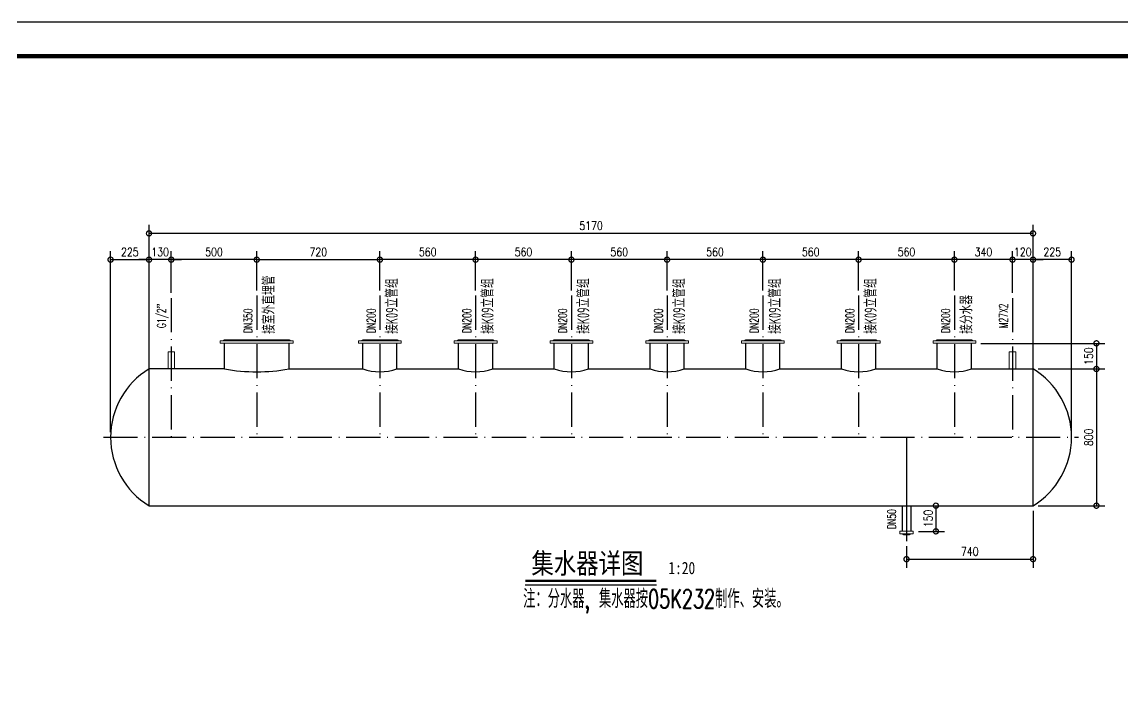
# Model space of a CAD drawing. Extents: x -345393 to -54719, y 203828 to 476815.
# Drawn here: x -300950 to -284853, y 246013 to 255872 of the extents above; entities that cross this region are included whole.
import ezdxf
from ezdxf.enums import TextEntityAlignment as Align

# ---------------------------------------------------------------- set-up
doc = ezdxf.new("R2010")
doc.units = 0
doc.header["$LTSCALE"] = 1000
doc.header["$MEASUREMENT"] = 0
doc.linetypes.add('CHENG_DOTE', pattern=[1.42, 1, -0.2, 0.02, -0.2])
doc.layers.get('0').update_dxf_attribs({"color": 252, "linetype": 'CONTINUOUS'})
doc.layers.get('Defpoints').update_dxf_attribs({"color": 252, "linetype": 'CONTINUOUS'})
for name, color, linetype in [('PUB_TEXT', 252, 'CONTINUOUS'), ('图框', 252, 'CONTINUOUS'), ('暖通-水-标注', 95, 'CONTINUOUS'), ('暖通-水-管道-水管', 6, 'CONTINUOUS'), ('暖通-水-说明', 3, 'CONTINUOUS')]:
    doc.layers.add(name, color=color, linetype=linetype)
doc.layers.add('暖通-水-设备', color=3, linetype='CONTINUOUS', lineweight=20)
doc.styles.add('HT', font='simhei.ttf')
doc.styles.add('HZ-ZGBZ', font='romanc.shx', dxfattribs={"width": 0.65, "bigfont": '0hztxt.shx'})
doc.styles.add('M-TEXT2', font='romanc.shx', dxfattribs={"width": 0.8, "bigfont": 'hzf.shx'})
doc.styles.add('NT4', font='tssdeng.shx', dxfattribs={"width": 0.65, "bigfont": 'tssdchn.shx'})
doc.styles.add('SHZ', font='romans.shx', dxfattribs={"width": 0.7, "bigfont": 'tjhztxt.shx'})
doc.dimstyles.new('暖通-水-尺寸标注50', dxfattribs={"dimscale": 0.5, "dimtxt": 250, "dimasz": 300, "dimexe": 250, "dimexo": 150, "dimgap": 100, "dimtad": 1, "dimdec": 4, "dimrnd": 5, "dimdsep": 46, "dimtxsty": 'M-TEXT2', "dimblk1": 'DOTSMALL', "dimblk2": 'DOTSMALL', "dimsah": 1, "dimcen": 0.09, "dimclrd": 256, "dimclre": 256, "dimclrt": 7, "dimadec": 0, "dimazin": 0, "dimtfac": 1, "dimtdec": 4, "dimtix": 1, "dimtmove": 2, "dimatfit": 3, "dimldrblk": 'DOTSMALL', "dimfxl": 0, "dimtolj": 1, "dimtzin": 0, "dimarcsym": 0})

# ---------------------------------------------------------------- blocks, each defined once
blk = doc.blocks.new('TJAD_TK_A1')
at = {"layer": '图框'}
blk.add_line((1341.38, 950.45), (500.38, 950.45), dxfattribs=at)
at = {"layer": '图框', "const_width": 1.2}
blk.add_lwpolyline([(1331.38, 940.45), (525.38, 940.45), (525.38, 366.45), (1331.38, 366.45)], close=True, dxfattribs=at)
blk = doc.blocks.new('_DOTSMALL')
at = {"color": 0, "const_width": 0.5}
blk.add_lwpolyline([(-0.0625, 0, 1), (0.0625, 0, 1)], format="xyb", close=True, dxfattribs=at)
blk = doc.blocks.new('*D278')
at = {"layer": 'Defpoints', "color": 0}
for p in [(-287318, 252396), (-287318, 251872), (-286468, 251834)]:
    blk.add_point(p, dxfattribs=at)
at = {"layer": '暖通-水-标注', "linetype": 'Continuous', "lineweight": -2}
for p, q in [((-287318, 251947), (-287318, 252521)), ((-286468, 251909), (-286468, 252521)), ((-286468, 252396), (-287318, 252396))]:
    blk.add_line(p, q, dxfattribs=at)
at = {"layer": '暖通-水-标注', "lineweight": -2, "xscale": 150, "yscale": 150, "zscale": 150, "rotation": 180}
blk.add_blockref('_DOTSMALL', (-287318, 252396), dxfattribs=at)
at = {"layer": '暖通-水-标注', "lineweight": -2, "xscale": 150, "yscale": 150, "zscale": 150}
blk.add_blockref('_DOTSMALL', (-286468, 252396), dxfattribs=at)
at = {"layer": '暖通-水-标注', "color": 7, "insert": (-286893, 252508), "char_height": 125, "attachment_point": 5, "style": 'M-TEXT2'}
blk.add_mtext('\\A1;340', dxfattribs=at)
blk = doc.blocks.new('*D279')
at = {"layer": 'Defpoints', "color": 0}
for p in [(-288718, 252396), (-288718, 251872), (-287318, 251872)]:
    blk.add_point(p, dxfattribs=at)
at = {"layer": '暖通-水-标注', "linetype": 'Continuous', "lineweight": -2}
for p, q in [((-288718, 251947), (-288718, 252521)), ((-287318, 251947), (-287318, 252521)), ((-287318, 252396), (-288718, 252396))]:
    blk.add_line(p, q, dxfattribs=at)
at = {"layer": '暖通-水-标注', "lineweight": -2, "xscale": 150, "yscale": 150, "zscale": 150, "rotation": 180}
blk.add_blockref('_DOTSMALL', (-288718, 252396), dxfattribs=at)
at = {"layer": '暖通-水-标注', "lineweight": -2, "xscale": 150, "yscale": 150, "zscale": 150}
blk.add_blockref('_DOTSMALL', (-287318, 252396), dxfattribs=at)
at = {"layer": '暖通-水-标注', "color": 7, "insert": (-288018, 252508), "char_height": 125, "attachment_point": 5, "style": 'M-TEXT2'}
blk.add_mtext('\\A1;560', dxfattribs=at)
blk = doc.blocks.new('*D280')
at = {"layer": 'Defpoints', "color": 0}
for p in [(-298768, 252396), (-298768, 251834), (-297518, 251872)]:
    blk.add_point(p, dxfattribs=at)
at = {"layer": '暖通-水-标注', "linetype": 'Continuous', "lineweight": -2}
for p, q in [((-298768, 251909), (-298768, 252521)), ((-297518, 251947), (-297518, 252521)), ((-297518, 252396), (-298768, 252396))]:
    blk.add_line(p, q, dxfattribs=at)
at = {"layer": '暖通-水-标注', "lineweight": -2, "xscale": 150, "yscale": 150, "zscale": 150, "rotation": 180}
blk.add_blockref('_DOTSMALL', (-298768, 252396), dxfattribs=at)
at = {"layer": '暖通-水-标注', "lineweight": -2, "xscale": 150, "yscale": 150, "zscale": 150}
blk.add_blockref('_DOTSMALL', (-297518, 252396), dxfattribs=at)
at = {"layer": '暖通-水-标注', "color": 7, "insert": (-298143, 252508), "char_height": 125, "attachment_point": 5, "style": 'M-TEXT2'}
blk.add_mtext('\\A1;500', dxfattribs=at)
blk = doc.blocks.new('*D281')
at = {"layer": 'Defpoints', "color": 0}
for p in [(-299093, 252396), (-298768, 251834), (-299093, 250797)]:
    blk.add_point(p, dxfattribs=at)
at = {"layer": '暖通-水-标注', "linetype": 'Continuous', "lineweight": -2}
for p, q in [((-299093, 250872), (-299093, 252521)), ((-298768, 251909), (-298768, 252521)), ((-299093, 252396), (-299243, 252396)), ((-298768, 252396), (-299093, 252396)), ((-298768, 252396), (-298618, 252396))]:
    blk.add_line(p, q, dxfattribs=at)
at = {"layer": '暖通-水-标注', "lineweight": -2, "xscale": 150, "yscale": 150, "zscale": 150}
blk.add_blockref('_DOTSMALL', (-299093, 252396), dxfattribs=at)
at = {"layer": '暖通-水-标注', "lineweight": -2, "xscale": 150, "yscale": 150, "zscale": 150, "rotation": 180}
blk.add_blockref('_DOTSMALL', (-298768, 252396), dxfattribs=at)
at = {"layer": '暖通-水-标注', "color": 7, "insert": (-298930, 252508), "char_height": 125, "attachment_point": 5, "style": 'M-TEXT2'}
blk.add_mtext('\\A1;130', dxfattribs=at)
blk = doc.blocks.new('*D282')
at = {"layer": 'Defpoints', "color": 0}
for p in [(-286468, 252396), (-286468, 251834), (-286168, 250797)]:
    blk.add_point(p, dxfattribs=at)
at = {"layer": '暖通-水-标注', "linetype": 'Continuous', "lineweight": -2}
for p, q in [((-286468, 251909), (-286468, 252521)), ((-286168, 250872), (-286168, 252521)), ((-286468, 252396), (-286618, 252396)), ((-286168, 252396), (-286468, 252396)), ((-286168, 252396), (-286018, 252396))]:
    blk.add_line(p, q, dxfattribs=at)
at = {"layer": '暖通-水-标注', "lineweight": -2, "xscale": 150, "yscale": 150, "zscale": 150}
blk.add_blockref('_DOTSMALL', (-286468, 252396), dxfattribs=at)
at = {"layer": '暖通-水-标注', "lineweight": -2, "xscale": 150, "yscale": 150, "zscale": 150, "rotation": 180}
blk.add_blockref('_DOTSMALL', (-286168, 252396), dxfattribs=at)
at = {"layer": '暖通-水-标注', "color": 7, "insert": (-286318, 252508), "char_height": 125, "attachment_point": 5, "style": 'M-TEXT2'}
blk.add_mtext('\\A1;120', dxfattribs=at)
blk = doc.blocks.new('*D283')
at = {"layer": 'Defpoints', "color": 0}
for p in [(-286168, 252396), (-286168, 249797), (-285605, 249797)]:
    blk.add_point(p, dxfattribs=at)
at = {"layer": '暖通-水-标注', "linetype": 'Continuous', "lineweight": -2}
for p, q in [((-286168, 249872), (-286168, 252521)), ((-285605, 249872), (-285605, 252521)), ((-285605, 252396), (-286168, 252396))]:
    blk.add_line(p, q, dxfattribs=at)
at = {"layer": '暖通-水-标注', "lineweight": -2, "xscale": 150, "yscale": 150, "zscale": 150, "rotation": 180}
blk.add_blockref('_DOTSMALL', (-286168, 252396), dxfattribs=at)
at = {"layer": '暖通-水-标注', "lineweight": -2, "xscale": 150, "yscale": 150, "zscale": 150}
blk.add_blockref('_DOTSMALL', (-285605, 252396), dxfattribs=at)
at = {"layer": '暖通-水-标注', "color": 7, "insert": (-285887, 252508), "char_height": 125, "attachment_point": 5, "style": 'M-TEXT2'}
blk.add_mtext('\\A1;225', dxfattribs=at)
blk = doc.blocks.new('*D284')
at = {"layer": 'Defpoints', "color": 0}
for p in [(-299093, 252396), (-299655, 249797), (-299093, 249797)]:
    blk.add_point(p, dxfattribs=at)
at = {"layer": '暖通-水-标注', "linetype": 'Continuous', "lineweight": -2}
for p, q in [((-299655, 249872), (-299655, 252521)), ((-299093, 249872), (-299093, 252521)), ((-299655, 252396), (-299093, 252396))]:
    blk.add_line(p, q, dxfattribs=at)
at = {"layer": '暖通-水-标注', "lineweight": -2, "xscale": 150, "yscale": 150, "zscale": 150, "rotation": 180}
blk.add_blockref('_DOTSMALL', (-299655, 252396), dxfattribs=at)
at = {"layer": '暖通-水-标注', "lineweight": -2, "xscale": 150, "yscale": 150, "zscale": 150}
blk.add_blockref('_DOTSMALL', (-299093, 252396), dxfattribs=at)
at = {"layer": '暖通-水-标注', "color": 7, "insert": (-299374, 252508), "char_height": 125, "attachment_point": 5, "style": 'M-TEXT2'}
blk.add_mtext('\\A1;225', dxfattribs=at)
blk = doc.blocks.new('*D285')
at = {"layer": 'Defpoints', "color": 0}
for p in [(-299093, 252780), (-299093, 250797), (-286168, 250797)]:
    blk.add_point(p, dxfattribs=at)
at = {"layer": '暖通-水-标注', "linetype": 'Continuous', "lineweight": -2}
for p, q in [((-299093, 250872), (-299093, 252905)), ((-286168, 250872), (-286168, 252905)), ((-286168, 252780), (-299093, 252780))]:
    blk.add_line(p, q, dxfattribs=at)
at = {"layer": '暖通-水-标注', "lineweight": -2, "xscale": 150, "yscale": 150, "zscale": 150, "rotation": 180}
blk.add_blockref('_DOTSMALL', (-299093, 252780), dxfattribs=at)
at = {"layer": '暖通-水-标注', "lineweight": -2, "xscale": 150, "yscale": 150, "zscale": 150}
blk.add_blockref('_DOTSMALL', (-286168, 252780), dxfattribs=at)
at = {"layer": '暖通-水-标注', "color": 7, "insert": (-292630, 252893), "char_height": 125, "attachment_point": 5, "style": 'M-TEXT2'}
blk.add_mtext('\\A1;5170', dxfattribs=at)
blk = doc.blocks.new('*D286')
at = {"layer": 'Defpoints', "color": 0}
for p in [(-286168, 248797), (-288018, 248280), (-286168, 248015)]:
    blk.add_point(p, dxfattribs=at)
at = {"layer": '暖通-水-标注', "linetype": 'Continuous', "lineweight": -2}
for p, q in [((-286168, 248722), (-286168, 247890)), ((-288018, 248205), (-288018, 247890)), ((-288018, 248015), (-286168, 248015))]:
    blk.add_line(p, q, dxfattribs=at)
at = {"layer": '暖通-水-标注', "lineweight": -2, "xscale": 150, "yscale": 150, "zscale": 150, "rotation": 180}
blk.add_blockref('_DOTSMALL', (-288018, 248015), dxfattribs=at)
at = {"layer": '暖通-水-标注', "lineweight": -2, "xscale": 150, "yscale": 150, "zscale": 150}
blk.add_blockref('_DOTSMALL', (-286168, 248015), dxfattribs=at)
at = {"layer": '暖通-水-标注', "color": 7, "insert": (-287093, 248128), "char_height": 125, "attachment_point": 5, "style": 'M-TEXT2'}
blk.add_mtext('\\A1;740', dxfattribs=at)
blk = doc.blocks.new('*D287')
at = {"layer": 'Defpoints', "color": 0}
for p in [(-286168, 250797), (-286168, 248797), (-285241, 248797)]:
    blk.add_point(p, dxfattribs=at)
at = {"layer": '暖通-水-标注', "linetype": 'Continuous', "lineweight": -2}
for p, q in [((-286093, 250797), (-285116, 250797)), ((-285241, 250797), (-285241, 248797)), ((-286093, 248797), (-285116, 248797))]:
    blk.add_line(p, q, dxfattribs=at)
at = {"layer": '暖通-水-标注', "lineweight": -2, "xscale": 150, "yscale": 150, "zscale": 150}
for p, rotation in [((-285241, 250797), 90), ((-285241, 248797), 270)]:
    blk.add_blockref('_DOTSMALL', p, dxfattribs=dict(at, rotation=rotation))
at = {"layer": '暖通-水-标注', "color": 7, "insert": (-285354, 249797), "char_height": 125, "attachment_point": 5, "rotation": 90, "style": 'M-TEXT2'}
blk.add_mtext('\\A1;800', dxfattribs=at)
blk = doc.blocks.new('*D288')
at = {"layer": 'Defpoints', "color": 0}
for p in [(-287005, 251172), (-286168, 250797), (-285241, 250797)]:
    blk.add_point(p, dxfattribs=at)
at = {"layer": '暖通-水-标注', "linetype": 'Continuous', "lineweight": -2}
for p, q in [((-286930, 251172), (-285116, 251172)), ((-285241, 251172), (-285241, 250797)), ((-286093, 250797), (-285116, 250797))]:
    blk.add_line(p, q, dxfattribs=at)
at = {"layer": '暖通-水-标注', "lineweight": -2, "xscale": 150, "yscale": 150, "zscale": 150}
for p, rotation in [((-285241, 251172), 90), ((-285241, 250797), 270)]:
    blk.add_blockref('_DOTSMALL', p, dxfattribs=dict(at, rotation=rotation))
at = {"layer": '暖通-水-标注', "color": 7, "insert": (-285354, 250985), "char_height": 125, "attachment_point": 5, "rotation": 90, "style": 'M-TEXT2'}
blk.add_mtext('\\A1;150', dxfattribs=at)
blk = doc.blocks.new('*D289')
at = {"layer": 'Defpoints', "color": 0}
for p in [(-287955, 248797), (-287919, 248422), (-287588, 248422)]:
    blk.add_point(p, dxfattribs=at)
at = {"layer": '暖通-水-标注', "linetype": 'Continuous', "lineweight": -2}
for p, q in [((-287880, 248797), (-287463, 248797)), ((-287588, 248797), (-287588, 248422)), ((-287844, 248422), (-287463, 248422))]:
    blk.add_line(p, q, dxfattribs=at)
at = {"layer": '暖通-水-标注', "lineweight": -2, "xscale": 150, "yscale": 150, "zscale": 150}
for p, rotation in [((-287588, 248797), 90), ((-287588, 248422), 270)]:
    blk.add_blockref('_DOTSMALL', p, dxfattribs=dict(at, rotation=rotation))
at = {"layer": '暖通-水-标注', "color": 7, "insert": (-287700, 248610), "char_height": 125, "attachment_point": 5, "rotation": 90, "style": 'M-TEXT2'}
blk.add_mtext('\\A1;150', dxfattribs=at)
blk = doc.blocks.new('*D290')
at = {"layer": 'Defpoints', "color": 0}
for p in [(-290118, 252396), (-290118, 251872), (-288718, 251872)]:
    blk.add_point(p, dxfattribs=at)
at = {"layer": '暖通-水-标注', "linetype": 'Continuous', "lineweight": -2}
for p, q in [((-290118, 251947), (-290118, 252521)), ((-288718, 251947), (-288718, 252521)), ((-288718, 252396), (-290118, 252396))]:
    blk.add_line(p, q, dxfattribs=at)
at = {"layer": '暖通-水-标注', "lineweight": -2, "xscale": 150, "yscale": 150, "zscale": 150, "rotation": 180}
blk.add_blockref('_DOTSMALL', (-290118, 252396), dxfattribs=at)
at = {"layer": '暖通-水-标注', "lineweight": -2, "xscale": 150, "yscale": 150, "zscale": 150}
blk.add_blockref('_DOTSMALL', (-288718, 252396), dxfattribs=at)
at = {"layer": '暖通-水-标注', "color": 7, "insert": (-289418, 252508), "char_height": 125, "attachment_point": 5, "style": 'M-TEXT2'}
blk.add_mtext('\\A1;560', dxfattribs=at)
blk = doc.blocks.new('*D291')
at = {"layer": 'Defpoints', "color": 0}
for p in [(-291518, 252396), (-291518, 251872), (-290118, 251872)]:
    blk.add_point(p, dxfattribs=at)
at = {"layer": '暖通-水-标注', "linetype": 'Continuous', "lineweight": -2}
for p, q in [((-291518, 251947), (-291518, 252521)), ((-290118, 251947), (-290118, 252521)), ((-290118, 252396), (-291518, 252396))]:
    blk.add_line(p, q, dxfattribs=at)
at = {"layer": '暖通-水-标注', "lineweight": -2, "xscale": 150, "yscale": 150, "zscale": 150, "rotation": 180}
blk.add_blockref('_DOTSMALL', (-291518, 252396), dxfattribs=at)
at = {"layer": '暖通-水-标注', "lineweight": -2, "xscale": 150, "yscale": 150, "zscale": 150}
blk.add_blockref('_DOTSMALL', (-290118, 252396), dxfattribs=at)
at = {"layer": '暖通-水-标注', "color": 7, "insert": (-290818, 252508), "char_height": 125, "attachment_point": 5, "style": 'M-TEXT2'}
blk.add_mtext('\\A1;560', dxfattribs=at)
blk = doc.blocks.new('*D292')
at = {"layer": 'Defpoints', "color": 0}
for p in [(-292918, 252396), (-292918, 251872), (-291518, 251872)]:
    blk.add_point(p, dxfattribs=at)
at = {"layer": '暖通-水-标注', "linetype": 'Continuous', "lineweight": -2}
for p, q in [((-292918, 251947), (-292918, 252521)), ((-291518, 251947), (-291518, 252521)), ((-291518, 252396), (-292918, 252396))]:
    blk.add_line(p, q, dxfattribs=at)
at = {"layer": '暖通-水-标注', "lineweight": -2, "xscale": 150, "yscale": 150, "zscale": 150, "rotation": 180}
blk.add_blockref('_DOTSMALL', (-292918, 252396), dxfattribs=at)
at = {"layer": '暖通-水-标注', "lineweight": -2, "xscale": 150, "yscale": 150, "zscale": 150}
blk.add_blockref('_DOTSMALL', (-291518, 252396), dxfattribs=at)
at = {"layer": '暖通-水-标注', "color": 7, "insert": (-292218, 252508), "char_height": 125, "attachment_point": 5, "style": 'M-TEXT2'}
blk.add_mtext('\\A1;560', dxfattribs=at)
blk = doc.blocks.new('*D199')
at = {"layer": 'Defpoints', "color": 0}
for p in [(-294318, 252396), (-294318, 251872), (-292918, 251872)]:
    blk.add_point(p, dxfattribs=at)
at = {"layer": '暖通-水-标注', "linetype": 'Continuous', "lineweight": -2}
for p, q in [((-294318, 251947), (-294318, 252521)), ((-292918, 251947), (-292918, 252521)), ((-292918, 252396), (-294318, 252396))]:
    blk.add_line(p, q, dxfattribs=at)
at = {"layer": '暖通-水-标注', "lineweight": -2, "xscale": 150, "yscale": 150, "zscale": 150, "rotation": 180}
blk.add_blockref('_DOTSMALL', (-294318, 252396), dxfattribs=at)
at = {"layer": '暖通-水-标注', "lineweight": -2, "xscale": 150, "yscale": 150, "zscale": 150}
blk.add_blockref('_DOTSMALL', (-292918, 252396), dxfattribs=at)
at = {"layer": '暖通-水-标注', "color": 7, "insert": (-293618, 252508), "char_height": 125, "attachment_point": 5, "style": 'M-TEXT2'}
blk.add_mtext('\\A1;560', dxfattribs=at)
blk = doc.blocks.new('*D200')
at = {"layer": 'Defpoints', "color": 0}
for p in [(-295718, 252396), (-295718, 251872), (-294318, 251872)]:
    blk.add_point(p, dxfattribs=at)
at = {"layer": '暖通-水-标注', "linetype": 'Continuous', "lineweight": -2}
for p, q in [((-295718, 251947), (-295718, 252521)), ((-294318, 251947), (-294318, 252521)), ((-294318, 252396), (-295718, 252396))]:
    blk.add_line(p, q, dxfattribs=at)
at = {"layer": '暖通-水-标注', "lineweight": -2, "xscale": 150, "yscale": 150, "zscale": 150, "rotation": 180}
blk.add_blockref('_DOTSMALL', (-295718, 252396), dxfattribs=at)
at = {"layer": '暖通-水-标注', "lineweight": -2, "xscale": 150, "yscale": 150, "zscale": 150}
blk.add_blockref('_DOTSMALL', (-294318, 252396), dxfattribs=at)
at = {"layer": '暖通-水-标注', "color": 7, "insert": (-295018, 252508), "char_height": 125, "attachment_point": 5, "style": 'M-TEXT2'}
blk.add_mtext('\\A1;560', dxfattribs=at)
blk = doc.blocks.new('*D201')
at = {"layer": 'Defpoints', "color": 0}
for p in [(-295718, 252396), (-297518, 251872), (-295718, 251872)]:
    blk.add_point(p, dxfattribs=at)
at = {"layer": '暖通-水-标注', "linetype": 'Continuous', "lineweight": -2}
for p, q in [((-297518, 251947), (-297518, 252521)), ((-295718, 251947), (-295718, 252521)), ((-297518, 252396), (-295718, 252396))]:
    blk.add_line(p, q, dxfattribs=at)
at = {"layer": '暖通-水-标注', "lineweight": -2, "xscale": 150, "yscale": 150, "zscale": 150, "rotation": 180}
blk.add_blockref('_DOTSMALL', (-297518, 252396), dxfattribs=at)
at = {"layer": '暖通-水-标注', "lineweight": -2, "xscale": 150, "yscale": 150, "zscale": 150}
blk.add_blockref('_DOTSMALL', (-295718, 252396), dxfattribs=at)
at = {"layer": '暖通-水-标注', "color": 7, "insert": (-296618, 252508), "char_height": 125, "attachment_point": 5, "style": 'M-TEXT2'}
blk.add_mtext('\\A1;720', dxfattribs=at)

msp = doc.modelspace()

# ---------------------------------------------------------------- linework, layer by layer
at = {"color": 4}
for p, q in [((-297988.93185, 250797.36281), (-297988.93185, 251172.36281)), ((-297046.43185, 250797.36281), (-297046.43185, 251172.36281)), ((-295967.68185, 250797.36281), (-295967.68185, 251172.36281)), ((-295467.68185, 250797.36281), (-295467.68185, 251172.36281)), ((-294567.68185, 250797.36281), (-294567.68185, 251172.36281)), ((-294067.68185, 250797.36281), (-294067.68185, 251172.36281)), ((-293167.68185, 250797.36281), (-293167.68185, 251172.36281)), ((-292667.68185, 250797.36281), (-292667.68185, 251172.36281)), ((-291767.68185, 250797.36281), (-291767.68185, 251172.36281)), ((-291267.68185, 250797.36281), (-291267.68185, 251172.36281)), ((-290367.68185, 250797.36281), (-290367.68185, 251172.36281)), ((-289867.68185, 250797.36281), (-289867.68185, 251172.36281)), ((-288967.68185, 250797.36281), (-288967.68185, 251172.36281)), ((-288467.68185, 250797.36281), (-288467.68185, 251172.36281)), ((-287567.68185, 250797.36281), (-287567.68185, 251172.36281)), ((-287067.68185, 250797.36281), (-287067.68185, 251172.36281)), ((-299092.68185, 248797.36281), (-299092.68185, 250797.36281)), ((-297988.93185, 250797.36281), (-299092.68185, 250797.36281)), ((-297046.43185, 250797.36281), (-295967.68185, 250797.36281)), ((-295467.68185, 250797.36281), (-294567.68185, 250797.36281)), ((-294067.68185, 250797.36281), (-293167.68185, 250797.36281)), ((-292667.68185, 250797.36281), (-291767.68185, 250797.36281)), ((-291267.68185, 250797.36281), (-290367.68185, 250797.36281)), ((-289867.68185, 250797.36281), (-288967.68185, 250797.36281)), ((-288467.68185, 250797.36281), (-287567.68185, 250797.36281)), ((-287067.68185, 250797.36281), (-286167.79185, 250797.36281)), ((-286167.79185, 248797.36281), (-286167.79185, 250797.36281)), ((-299092.68185, 248797.36281), (-286167.79185, 248797.36281)), ((-288080.18185, 248797.36281), (-288080.18185, 248422.36281)), ((-287955.18185, 248797.36281), (-287955.18185, 248422.36281))]:
    msp.add_line(p, q, dxfattribs=at)
for centre, radius, start, end in [((-298485.04296, 249797.36281), 1170.13889, 121.284492914, 238.715507086), ((-297517.68185, 253404.05055), 2648.94272, 259.752467493, 280.247532507), ((-295717.68185, 251515.79311), 760.68528, 250.813081112, 289.186918888), ((-294317.68185, 251515.79311), 760.68528, 250.813081112, 289.186918888), ((-292917.68185, 251515.79311), 760.68528, 250.813081112, 289.186918888), ((-291517.68185, 251515.79311), 760.68528, 250.813081112, 289.186918888), ((-290117.68185, 251515.79311), 760.68528, 250.813081112, 289.186918888), ((-288717.68185, 251515.79311), 760.68528, 250.813081112, 289.186918888), ((-287317.68185, 251515.79311), 760.68528, 250.813081112, 289.186918888), ((-286775.43074, 249797.36281), 1170.13889, 301.284492914, 58.715507086)]:
    msp.add_arc(centre, radius, start, end, dxfattribs=at)
at = {"layer": 'PUB_TEXT'}
msp.add_line((-293592.56259, 247639.29243), (-291674.73806, 247639.29243), dxfattribs=at)
at = {"layer": 'PUB_TEXT', "const_width": 36}
msp.add_lwpolyline([(-293592.56259, 247699.29243), (-291674.73806, 247699.29243)], dxfattribs=at)
at = {"layer": '暖通-水-管道-水管', "color": 200, "linetype": 'CHENG_DOTE', "ltscale": 0.5}
for p, q in [((-298767.68185, 251834.05719), (-298767.68185, 249797.36281)), ((-297517.68185, 251871.55719), (-297517.68185, 249797.36281)), ((-295717.68185, 251871.55719), (-295717.68185, 249797.36281)), ((-294317.68185, 251871.55719), (-294317.68185, 249797.36281)), ((-292917.68185, 251871.55719), (-292917.68185, 249797.36281)), ((-291517.68185, 251871.55719), (-291517.68185, 249797.36281)), ((-290117.68185, 251871.55719), (-290117.68185, 249797.36281)), ((-288717.68185, 251871.55719), (-288717.68185, 249797.36281)), ((-287317.68185, 251871.55719), (-287317.68185, 249797.36281)), ((-286467.68185, 251834.05719), (-286467.68185, 249797.36281)), ((-299759.49637, 249797.36281), (-285500.97734, 249797.36281))]:
    msp.add_line(p, q, dxfattribs=at)
at = {"layer": '暖通-水-管道-水管', "color": 200, "linetype": 'CHENG_DOTE', "ltscale": 5}
msp.add_line((-288017.68185, 249797.36281), (-288017.68185, 248279.79241), dxfattribs=at)
msp.add_line((-288017.68185, 249797.36281), (-288017.68185, 248279.79241), dxfattribs=at)
at = {"layer": '暖通-水-设备', "color": 10}
for p, q in [((-297990.18185, 251222.36281), (-298015.14954, 251209.86281)), ((-297517.68185, 251222.36281), (-297990.18185, 251222.36281)), ((-297517.68185, 251222.36281), (-297045.18185, 251222.36281)), ((-297045.18185, 251222.36281), (-297020.21416, 251209.86281)), ((-295968.93185, 251222.36281), (-295993.89954, 251209.86281)), ((-295717.68185, 251222.36281), (-295968.93185, 251222.36281)), ((-295717.68185, 251222.36281), (-295466.43185, 251222.36281)), ((-295466.43185, 251222.36281), (-295441.46416, 251209.86281)), ((-294568.93185, 251222.36281), (-294593.89954, 251209.86281)), ((-294317.68185, 251222.36281), (-294568.93185, 251222.36281)), ((-294317.68185, 251222.36281), (-294066.43185, 251222.36281)), ((-294066.43185, 251222.36281), (-294041.46416, 251209.86281)), ((-293168.93185, 251222.36281), (-293193.89954, 251209.86281)), ((-292917.68185, 251222.36281), (-293168.93185, 251222.36281)), ((-292917.68185, 251222.36281), (-292666.43185, 251222.36281)), ((-292666.43185, 251222.36281), (-292641.46416, 251209.86281)), ((-291768.93185, 251222.36281), (-291793.89954, 251209.86281)), ((-291517.68185, 251222.36281), (-291768.93185, 251222.36281)), ((-291517.68185, 251222.36281), (-291266.43185, 251222.36281)), ((-291266.43185, 251222.36281), (-291241.46416, 251209.86281)), ((-290368.93185, 251222.36281), (-290393.89954, 251209.86281)), ((-290117.68185, 251222.36281), (-290368.93185, 251222.36281)), ((-290117.68185, 251222.36281), (-289866.43185, 251222.36281)), ((-289866.43185, 251222.36281), (-289841.46416, 251209.86281)), ((-288968.93185, 251222.36281), (-288993.89954, 251209.86281)), ((-288717.68185, 251222.36281), (-288968.93185, 251222.36281)), ((-288717.68185, 251222.36281), (-288466.43185, 251222.36281)), ((-288466.43185, 251222.36281), (-288441.46416, 251209.86281)), ((-287568.93185, 251222.36281), (-287593.89954, 251209.86281)), ((-287317.68185, 251222.36281), (-287568.93185, 251222.36281)), ((-287317.68185, 251222.36281), (-287066.43185, 251222.36281)), ((-287066.43185, 251222.36281), (-287041.46416, 251209.86281)), ((-288055.21416, 248372.36281), (-288080.18185, 248384.86281)), ((-287980.14954, 248372.36281), (-287955.18185, 248384.86281)), ((-288017.68185, 248372.36281), (-288055.21416, 248372.36281)), ((-288017.68185, 248372.36281), (-287980.14954, 248372.36281))]:
    msp.add_line(p, q, dxfattribs=at)
at = {"layer": '暖通-水-设备', "color": 4}
for p, q in [((-298815.18185, 250797.36281), (-298815.18185, 251047.36281)), ((-298815.18185, 251047.36281), (-298720.18185, 251047.36281)), ((-298720.18185, 250797.36281), (-298720.18185, 251047.36281)), ((-286515.18185, 250797.36281), (-286515.18185, 251047.36281)), ((-286515.18185, 251047.36281), (-286420.18185, 251047.36281)), ((-286420.18185, 250797.36281), (-286420.18185, 251047.36281))]:
    msp.add_line(p, q, dxfattribs=at)
for points in [[(-297517.68185, 251209.86281), (-298051.43185, 251209.86281), (-298051.43185, 251172.36281), (-297517.68185, 251172.36281)], [(-297517.68185, 251209.86281), (-296983.93185, 251209.86281), (-296983.93185, 251172.36281), (-297517.68185, 251172.36281)], [(-295717.68185, 251209.86281), (-296030.18185, 251209.86281), (-296030.18185, 251172.36281), (-295717.68185, 251172.36281)], [(-295717.68185, 251209.86281), (-295405.18185, 251209.86281), (-295405.18185, 251172.36281), (-295717.68185, 251172.36281)], [(-294317.68185, 251209.86281), (-294630.18185, 251209.86281), (-294630.18185, 251172.36281), (-294317.68185, 251172.36281)], [(-294317.68185, 251209.86281), (-294005.18185, 251209.86281), (-294005.18185, 251172.36281), (-294317.68185, 251172.36281)], [(-292917.68185, 251209.86281), (-293230.18185, 251209.86281), (-293230.18185, 251172.36281), (-292917.68185, 251172.36281)], [(-292917.68185, 251209.86281), (-292605.18185, 251209.86281), (-292605.18185, 251172.36281), (-292917.68185, 251172.36281)], [(-291517.68185, 251209.86281), (-291830.18185, 251209.86281), (-291830.18185, 251172.36281), (-291517.68185, 251172.36281)], [(-291517.68185, 251209.86281), (-291205.18185, 251209.86281), (-291205.18185, 251172.36281), (-291517.68185, 251172.36281)], [(-290117.68185, 251209.86281), (-290430.18185, 251209.86281), (-290430.18185, 251172.36281), (-290117.68185, 251172.36281)], [(-290117.68185, 251209.86281), (-289805.18185, 251209.86281), (-289805.18185, 251172.36281), (-290117.68185, 251172.36281)], [(-288717.68185, 251209.86281), (-289030.18185, 251209.86281), (-289030.18185, 251172.36281), (-288717.68185, 251172.36281)], [(-288717.68185, 251209.86281), (-288405.18185, 251209.86281), (-288405.18185, 251172.36281), (-288717.68185, 251172.36281)], [(-287317.68185, 251209.86281), (-287630.18185, 251209.86281), (-287630.18185, 251172.36281), (-287317.68185, 251172.36281)], [(-287317.68185, 251209.86281), (-287005.18185, 251209.86281), (-287005.18185, 251172.36281), (-287317.68185, 251172.36281)], [(-288017.68185, 248384.86281), (-288116.46416, 248384.86281), (-288116.46416, 248422.36281), (-288017.68185, 248422.36281)], [(-288017.68185, 248384.86281), (-287918.89954, 248384.86281), (-287918.89954, 248422.36281), (-288017.68185, 248422.36281)]]:
    msp.add_lwpolyline(points, dxfattribs=at)

# ---------------------------------------------------------------- block references
at = {"layer": '图框', "xscale": 50, "yscale": 50, "zscale": 50}
msp.add_blockref('TJAD_TK_A1', (-328361.63982, 208349.90246), dxfattribs=at)

# ---------------------------------------------------------------- texts
at = {"layer": 'PUB_TEXT', "style": 'HT', "width": 0.8}
for s, height, p in [('集水器详图', 300, (-293502.15356, 247804.10433)), ('1:20', 180, (-291499.23835, 247795.77464))]:
    msp.add_text(s, height=height, dxfattribs=at).set_placement(p)
at = {"layer": '暖通-水-说明', "linetype": 'Continuous', "width": 0.65}
for s, height, style, p in [('接室外直埋管', 175, 'NT4', (-297255.15743, 251310.93158)), ('接K09立管组', 175, 'NT4', (-295455.15743, 251310.93158)), ('接K09立管组', 175, 'NT4', (-294055.15743, 251310.93158)), ('接K09立管组', 175, 'NT4', (-292655.15743, 251310.93158)), ('接K09立管组', 175, 'NT4', (-291255.15743, 251310.93158)), ('接K09立管组', 175, 'NT4', (-289855.15743, 251310.93158)), ('接K09立管组', 175, 'NT4', (-288455.15743, 251310.93158)), ('DN350', 125, 'HZ-ZGBZ', (-297583.08819, 251322.75378)), ('DN200', 125, 'HZ-ZGBZ', (-295783.08819, 251322.75378)), ('DN200', 125, 'HZ-ZGBZ', (-294383.08819, 251322.75378)), ('DN200', 125, 'HZ-ZGBZ', (-292983.08819, 251322.75378)), ('DN200', 125, 'HZ-ZGBZ', (-291583.08819, 251322.75378)), ('DN200', 125, 'HZ-ZGBZ', (-290183.08819, 251322.75378)), ('DN200', 125, 'HZ-ZGBZ', (-288783.08819, 251322.75378)), ('DN200', 125, 'HZ-ZGBZ', (-287383.08819, 251322.75378)), ('接分水器', 175, 'NT4', (-287055.15743, 251310.93158))]:
    msp.add_text(s, height=height, rotation=90, dxfattribs=dict(at, style=style)).set_placement(p)
at = {"layer": '暖通-水-说明', "linetype": 'Continuous', "style": 'HZ-ZGBZ', "width": 0.65}
for s, p in [("G1/2''", (-298901.39567, 251574.01874)), ('M27X2', (-286600.67621, 251574.01874)), ('DN50', (-288234.46023, 248601.19135))]:
    msp.add_text(s, height=125, rotation=90, dxfattribs=at).set_placement(p, align=Align.MIDDLE)
at = {"layer": '暖通-水-说明', "color": 3, "style": 'SHZ', "width": 0.7}
msp.add_text('注：分水器, 集水器按05K232制作、安装。', height=270, dxfattribs=at).set_placement((-293623.39111, 247300.49098))

# ---------------------------------------------------------------- dimensions: what is measured, and where the dimension line sits
at = {"layer": '暖通-水-标注', "color": 251}
for base, p1, p2, angle, picture, middle in [((-299092.68185, 252780.21694), (-286167.68185, 250797.36281), (-299092.68185, 250797.36281), 180, '*D285', (-292630.18185, 252892.71694)), ((-299092.68185, 252395.97915), (-299655.18185, 249797.36281), (-299092.68185, 249797.36281), 180, '*D284', (-299373.93185, 252508.47915)), ((-299092.68185, 252395.97915), (-298767.68185, 251834.05719), (-299092.68185, 250797.36281), 180, '*D281', (-298930.18185, 252508.47915)), ((-298767.68185, 252395.97915), (-297517.68185, 251871.55719), (-298767.68185, 251834.05719), 180, '*D280', (-298142.68185, 252508.47915)), ((-295717.68185, 252395.97915), (-294317.68185, 251871.55719), (-295717.68185, 251871.55719), 180, '*D200', (-295017.68185, 252508.47915)), ((-294317.68185, 252395.97915), (-292917.68185, 251871.55719), (-294317.68185, 251871.55719), 180, '*D199', (-293617.68185, 252508.47915)), ((-292917.68185, 252395.97915), (-291517.68185, 251871.55719), (-292917.68185, 251871.55719), 180, '*D292', (-292217.68185, 252508.47915)), ((-291517.68185, 252395.97915), (-290117.68185, 251871.55719), (-291517.68185, 251871.55719), 180, '*D291', (-290817.68185, 252508.47915)), ((-290117.68185, 252395.97915), (-288717.68185, 251871.55719), (-290117.68185, 251871.55719), 180, '*D290', (-289417.68185, 252508.47915)), ((-288717.68185, 252395.97915), (-287317.68185, 251871.55719), (-288717.68185, 251871.55719), 180, '*D279', (-288017.68185, 252508.47915)), ((-287317.68185, 252395.97915), (-286467.68185, 251834.05719), (-287317.68185, 251871.55719), 180, '*D278', (-286892.68185, 252508.47915)), ((-286467.68185, 252395.97915), (-286167.79185, 250797.36281), (-286467.68185, 251834.05719), 180, '*D282', (-286317.73685, 252508.47915)), ((-286167.79185, 252395.97915), (-285605.29185, 249797.36281), (-286167.79185, 249797.36281), 180, '*D283', (-285886.54185, 252508.47915)), ((-285241.27075, 250797.36281), (-287005.18185, 251172.36281), (-286167.79185, 250797.36281), 90, '*D288', (-285353.77075, 250984.86281)), ((-285241.27075, 248797.36281), (-286167.79185, 250797.36281), (-286167.79185, 248797.36281), 90, '*D287', (-285353.77075, 249797.36281)), ((-286167.68185, 248015.20884), (-288017.68185, 248279.79241), (-286167.68185, 248797.36281), 180, '*D286', (-287092.68185, 248127.70884)), ((-287587.70306, 248422.36281), (-287955.18185, 248797.36281), (-287918.89954, 248422.36281), 90, '*D289', (-287700.20306, 248609.86281))]:
    dim = msp.add_linear_dim(base=base, p1=p1, p2=p2, angle=angle, dimstyle='暖通-水-尺寸标注50', override={"dimlfac": 0.4}, dxfattribs=at)
    dim.commit()
    dim.dimension.update_dxf_attribs({"geometry": picture, "text_midpoint": middle})
dim = msp.add_linear_dim(base=(-295717.68185, 252395.97915), p1=(-297517.68185, 251871.55719), p2=(-295717.68185, 251871.55719), dimstyle='暖通-水-尺寸标注50', override={"dimlfac": 0.4}, dxfattribs=at)
dim.commit()
dim.dimension.update_dxf_attribs({"geometry": '*D201', "text_midpoint": (-296617.68185, 252508.47915)})

doc.saveas('drawing.dxf')
